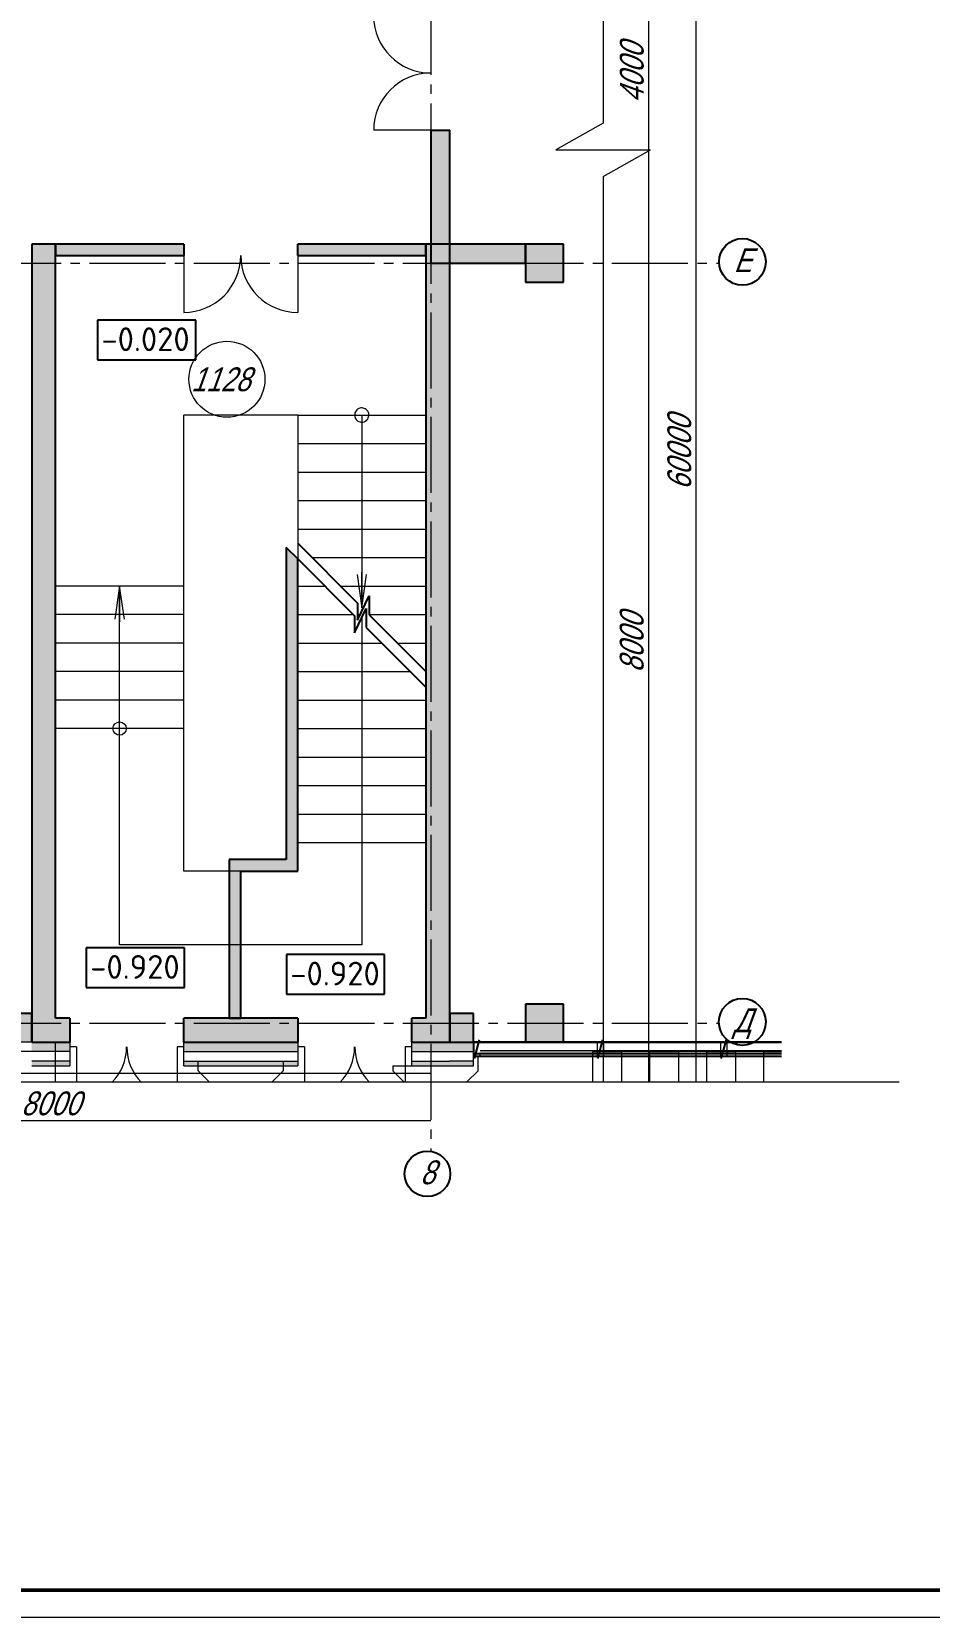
# Model space of a CAD drawing. Header units: millimetres. Extents: x 1949 to 134543, y 1145 to 48705.
# Drawn here: x 84239 to 90854, y 1145 to 12827 of the extents above; entities that cross this region are included whole.
import ezdxf

# ---------------------------------------------------------------- set-up
doc = ezdxf.new("R2010")
doc.units = ezdxf.units.MM
doc.linetypes.add('LTYPE_5', pattern=[1100, 800, -100, 100, -100])
for name, color, linetype, lineweight, true_color in [('STANDARD', 18, 'Continuous', 25, 0x000000), ('Лестница', 18, 'Continuous', 25, 0x000000), ('Общий01', 18, 'Continuous', 13, 0x000000), ('Растровая_поверхность', 18, 'Continuous', 5, 0x000000), ('Стена', 18, 'Continuous', 50, 0x000000), ('Стилевая_поверхн.', 18, 'Continuous', 5, 0x000000), ('Текст_1_10', 18, 'Continuous', 25, 0x000000)]:
    doc.layers.add(name, color=color, linetype=linetype, lineweight=lineweight, true_color=true_color)
doc.layers.add('АГПТ', color=7, linetype='Continuous')
doc.layers.add('Оси', color=30, linetype='LTYPE_5', lineweight=9)
doc.styles.add('ARIAL', font='arial.ttf')
doc.styles.add('ARIALUNICODEMS', font='ARIALUNI.ttf')
doc.styles.add('ISOCPEUR', font='isocpeur.ttf')

# ---------------------------------------------------------------- blocks, each defined once
blk = doc.blocks.new('1эт')
at = {"layer": 'Растровая_поверхность', "linetype": 'Continuous', "lineweight": 9}
for points in [[(-543819, 401423), (-543819, 401453), (-545049, 401453), (-545049, 401423)], [(-543749, 401453), (-543749, 401423), (-542519, 401423), (-542519, 401453)], [(-542449, 401423), (-541876, 401423), (-541876, 401453), (-542449, 401453)]]:
    blk.add_hatch(color=252, dxfattribs=at).paths.add_polyline_path(points)
at = {"layer": 'Стена', "linetype": 'Continuous', "lineweight": 5}
h = blk.add_hatch(color=252, dxfattribs=at)
h.paths.add_polyline_path([(-545371, 409743), (-545371, 411143), (-545571, 411143), (-545571, 409743)])
h.paths.add_polyline_path([(-545571, 412343), (-545371, 412343), (-545371, 413543), (-545571, 413543)])
for points in [[(-549771, 409943), (-549771, 401543), (-549521, 401543), (-549521, 409943)], [(-545621, 409943), (-545621, 401543), (-545371, 401543), (-545371, 409943)], [(-544571, 409943), (-545371, 409943), (-545371, 409743), (-544571, 409743)], [(-544171, 409943), (-544571, 409943), (-544571, 409543), (-544171, 409543)], [(-546971, 403343), (-546971, 406629), (-547091, 406749), (-547091, 403343)], [(-547691, 403343), (-547091, 403343), (-547091, 403463), (-547691, 403463)], [(-547571, 401793), (-547571, 403343), (-547691, 403343), (-547691, 401793)], [(-544171, 401943), (-544571, 401943), (-544571, 401543), (-544171, 401543)], [(-545121, 401843), (-545371, 401843), (-545371, 401543), (-545121, 401543)], [(-545121, 401543), (-545371, 401543), (-545371, 401443), (-545121, 401443)], [(-545121, 401343), (-545371, 401343), (-545371, 401293), (-545121, 401293)]]:
    blk.add_hatch(color=252, dxfattribs=at).paths.add_polyline_path(points)
h = blk.add_hatch(color=252, dxfattribs=at)
h.paths.add_polyline_path([(-548171, 409943), (-549521, 409943), (-549521, 409823), (-548171, 409823)])
h.paths.add_polyline_path([(-546971, 409943), (-546971, 409823), (-545621, 409823), (-545621, 409943)])
h = blk.add_hatch(color=252, dxfattribs=at)
h.paths.add_polyline_path([(-556071, 401843), (-557371, 401843), (-557371, 401543), (-556071, 401543)])
h.paths.add_polyline_path([(-553071, 401843), (-554071, 401843), (-554071, 401543), (-553071, 401543)])
h.paths.add_polyline_path([(-549771, 401843), (-551071, 401843), (-551071, 401543), (-549771, 401543)])
h = blk.add_hatch(color=252, dxfattribs=at)
h.paths.add_polyline_path([(-548171, 401543), (-546971, 401543), (-546971, 401793), (-548171, 401793)])
h.paths.add_polyline_path([(-545621, 401543), (-545621, 401793), (-545771, 401793), (-545771, 401543)])
h.paths.add_polyline_path([(-549521, 401543), (-549371, 401543), (-549371, 401793), (-549521, 401793)])
h = blk.add_hatch(color=252, dxfattribs=at)
h.paths.add_polyline_path([(-546971, 401543), (-548171, 401543), (-548171, 401443), (-546971, 401443)])
h.paths.add_polyline_path([(-549771, 401543), (-549771, 401443), (-549371, 401443), (-549371, 401543)])
h.paths.add_polyline_path([(-545371, 401543), (-545771, 401543), (-545771, 401443), (-545371, 401443)])
h = blk.add_hatch(color=252, dxfattribs=at)
h.paths.add_polyline_path([(-546971, 401343), (-548171, 401343), (-548171, 401293), (-546971, 401293)])
h.paths.add_polyline_path([(-549771, 401343), (-549771, 401293), (-549371, 401293), (-549371, 401343)])
h.paths.add_polyline_path([(-545371, 401343), (-545771, 401343), (-545771, 401293), (-545371, 401293)])
at = {"layer": 'STANDARD', "color": 252, "linetype": 'Continuous', "lineweight": 5}
for p, q in [((-543755, 440019), (-543755, 411214)), ((-543755, 411214), (-544255, 410934)), ((-544255, 410934), (-543255, 410934)), ((-543755, 410654), (-543255, 410934)), ((-543755, 410654), (-543755, 401124)), ((-549521, 401543), (-549821, 401543)), ((-549521, 401124), (-549521, 401543)), ((-543863, 401124), (-543863, 401443)), ((-543863, 401443), (-543563, 401443)), ((-543263, 401443), (-543563, 401443)), ((-543563, 401443), (-543563, 401124)), ((-543263, 401124), (-543263, 401443)), ((-543263, 401124), (-543263, 401443)), ((-543263, 401443), (-542963, 401443)), ((-542663, 401443), (-542963, 401443)), ((-542963, 401443), (-542963, 401124)), ((-542663, 401124), (-542663, 401443)), ((-542663, 401443), (-542363, 401443)), ((-542063, 401443), (-542363, 401443)), ((-542363, 401443), (-542363, 401124)), ((-542063, 401443), (-541876, 401443)), ((-542063, 401124), (-542063, 401443))]:
    blk.add_line(p, q, dxfattribs=at)
at = {"layer": 'АГПТ', "color": 252, "lineweight": 15}
blk.add_lwpolyline([(-590869, 401124), (-566368, 401124), (-566200, 400524), (-566200, 401743), (-566032, 401124), (-540639, 401124)], dxfattribs=at)
at = {"layer": 'Лестница', "color": 252, "linetype": 'Continuous', "lineweight": 13}
for p, q in [((-546329, 408210), (-546340, 408204)), ((-546318, 408215), (-546329, 408210)), ((-546306, 408217), (-546318, 408215)), ((-546294, 408218), (-546306, 408217)), ((-546281, 408216), (-546294, 408218)), ((-546270, 408213), (-546281, 408216)), ((-546259, 408208), (-546270, 408213)), ((-546971, 408143), (-548171, 408143)), ((-548171, 403343), (-548171, 408143)), ((-546971, 408143), (-545621, 408143)), ((-546971, 408143), (-546971, 403343)), ((-546368, 408165), (-546371, 408153)), ((-546371, 408153), (-546371, 408141)), ((-546371, 408141), (-546370, 408129)), ((-546370, 408129), (-546367, 408117)), ((-546363, 408177), (-546368, 408165)), ((-546367, 408117), (-546362, 408106)), ((-546357, 408187), (-546363, 408177)), ((-546362, 408106), (-546355, 408096)), ((-546349, 408196), (-546357, 408187)), ((-546355, 408096), (-546346, 408087)), ((-546340, 408204), (-546349, 408196)), ((-546346, 408087), (-546337, 408080)), ((-546337, 408080), (-546326, 408074)), ((-546326, 408074), (-546314, 408070)), ((-546314, 408070), (-546302, 408068)), ((-546302, 408068), (-546296, 408068)), ((-546296, 408143), (-546296, 406113)), ((-546296, 408068), (-546284, 408069)), ((-546284, 408069), (-546272, 408072)), ((-546272, 408072), (-546261, 408077)), ((-546261, 408077), (-546251, 408083)), ((-546249, 408201), (-546259, 408208)), ((-546251, 408083), (-546242, 408092)), ((-546240, 408192), (-546249, 408201)), ((-546242, 408092), (-546234, 408101)), ((-546233, 408182), (-546240, 408192)), ((-546234, 408101), (-546228, 408112)), ((-546227, 408171), (-546233, 408182)), ((-546228, 408112), (-546224, 408123)), ((-546223, 408160), (-546227, 408171)), ((-546224, 408123), (-546222, 408135)), ((-546222, 408148), (-546223, 408160)), ((-546222, 408135), (-546222, 408148)), ((-545621, 401793), (-545621, 408143)), ((-545621, 405279), (-545621, 408143)), ((-546971, 407843), (-545621, 407843)), ((-546971, 407543), (-545621, 407543)), ((-546971, 407243), (-545621, 407243)), ((-546971, 406943), (-545621, 406943)), ((-546821, 406643), (-545621, 406643)), ((-546346, 406463), (-546296, 406113)), ((-546296, 406113), (-546296, 406488)), ((-546296, 406113), (-546246, 406463)), ((-548171, 406343), (-549521, 406343)), ((-548846, 406343), (-548896, 405993)), ((-548846, 402568), (-548846, 406343)), ((-548846, 406343), (-548846, 405968)), ((-548796, 405993), (-548846, 406343)), ((-546971, 406343), (-546686, 406343)), ((-546521, 406343), (-545621, 406343)), ((-548171, 406043), (-549521, 406043)), ((-546971, 406043), (-546386, 406043)), ((-546341, 406043), (-546313, 406043)), ((-546218, 406043), (-545621, 406043)), ((-546296, 406011), (-546296, 402568)), ((-548171, 405743), (-549521, 405743)), ((-546971, 405743), (-546086, 405743)), ((-545921, 405743), (-545621, 405743)), ((-548171, 405443), (-549521, 405443)), ((-546971, 405443), (-545786, 405443)), ((-548171, 405143), (-549521, 405143)), ((-546971, 405143), (-545621, 405143)), ((-548171, 404843), (-549521, 404843)), ((-546971, 404843), (-545621, 404843)), ((-546971, 404543), (-545621, 404543)), ((-546971, 404243), (-545621, 404243)), ((-546971, 403943), (-545621, 403943)), ((-546971, 403643), (-545621, 403643)), ((-546971, 403343), (-548171, 403343)), ((-546296, 402568), (-548846, 402568))]:
    blk.add_line(p, q, dxfattribs=at)
at = {"layer": 'Лестница', "color": 252, "linetype": 'Continuous', "lineweight": 25}
for p, q in [((-546971, 406793), (-546341, 406163)), ((-546971, 406629), (-546374, 406031)), ((-546341, 405983), (-546218, 406239)), ((-546218, 406239), (-546218, 406040)), ((-546374, 405851), (-546250, 406107)), ((-546341, 406163), (-546341, 405983)), ((-546250, 406107), (-546250, 405908)), ((-546218, 406040), (-545621, 405443)), ((-546374, 406031), (-546374, 405851)), ((-546250, 405908), (-545621, 405279))]:
    blk.add_line(p, q, dxfattribs=at)
at = {"layer": 'Лестница', "color": 252, "linetype": 'Continuous', "lineweight": 13}
blk.add_circle((-548846, 404843), 70, dxfattribs=at)
at = {"layer": 'Общий01', "color": 252, "linetype": 'LTYPE_5', "lineweight": 5}
for p, q in [((-545571, 440023), (-545571, 400396)), ((-589863, 409743), (-542535, 409743)), ((-589863, 401743), (-542536, 401743))]:
    blk.add_line(p, q, dxfattribs=at)
at = {"layer": 'Общий01', "color": 252, "linetype": 'Continuous', "lineweight": 5}
for p, q in [((-542775, 401124), (-542775, 437743)), ((-543275, 409743), (-543275, 413743)), ((-543275, 401743), (-543275, 409743)), ((-543275, 401124), (-543275, 401743)), ((-587571, 401216), (-545571, 401216)), ((-587571, 400716), (-545571, 400716))]:
    blk.add_line(p, q, dxfattribs=at)
at = {"layer": 'Общий01', "color": 252, "linetype": 'Continuous', "lineweight": 25}
for centre, radius in [((-542289, 409755), 246), ((-542290, 401755), 247), ((-545605, 400156), 240)]:
    blk.add_circle(centre, radius, dxfattribs=at)
at = {"layer": 'Оси', "color": 252, "linetype": 'Continuous', "lineweight": 25}
for p, q in [((-548045, 409141), (-549079, 409141)), ((-549079, 409141), (-549079, 408724)), ((-548045, 408724), (-548045, 409141)), ((-549079, 408724), (-548045, 408724)), ((-548163, 402534), (-549197, 402534)), ((-549197, 402534), (-549197, 402117)), ((-548163, 402117), (-548163, 402534)), ((-546056, 402464), (-547089, 402464)), ((-547089, 402464), (-547089, 402047)), ((-546056, 402047), (-546056, 402464)), ((-549197, 402117), (-548163, 402117)), ((-547089, 402047), (-546056, 402047))]:
    blk.add_line(p, q, dxfattribs=at)
at = {"layer": 'Растровая_поверхность', "color": 252, "linetype": 'Continuous', "lineweight": 9}
for p, q in [((-545671, 401542), (-545771, 401542)), ((-545471, 401542), (-545571, 401542)), ((-545371, 401542), (-545471, 401542)), ((-545121, 401542), (-545371, 401542)), ((-544571, 401543), (-545121, 401543)), ((-545121, 401543), (-545121, 401542)), ((-545049, 401543), (-545119, 401543)), ((-544171, 401543), (-544571, 401543)), ((-541876, 401543), (-544171, 401543)), ((-543749, 401543), (-543819, 401543)), ((-543819, 401543), (-543819, 401393)), ((-543749, 401393), (-543749, 401543)), ((-542449, 401543), (-542519, 401543)), ((-542519, 401543), (-542519, 401393)), ((-542449, 401393), (-542449, 401543)), ((-545071, 401393), (-545121, 401393)), ((-545071, 401242), (-545071, 401393)), ((-545071, 401393), (-545049, 401393)), ((-545049, 401453), (-541876, 401453)), ((-545049, 401393), (-545049, 401423)), ((-545049, 401423), (-543819, 401423)), ((-543819, 401393), (-543749, 401393)), ((-543749, 401423), (-542519, 401423)), ((-542519, 401393), (-542449, 401393)), ((-542449, 401423), (-541876, 401423)), ((-548021, 401343), (-548021, 401243)), ((-548021, 401243), (-547902, 401124)), ((-547241, 401124), (-547121, 401243)), ((-547121, 401243), (-547121, 401343)), ((-545971, 401293), (-545121, 401293)), ((-545971, 401293), (-545971, 401242)), ((-545971, 401242), (-545853, 401124)), ((-545190, 401124), (-545071, 401242))]:
    blk.add_line(p, q, dxfattribs=at)
at = {"layer": 'Стена', "color": 252, "linetype": 'Continuous', "lineweight": 5}
for p, q in [((-545571, 411143), (-546171, 411143)), ((-548171, 409823), (-548171, 409223)), ((-546971, 409823), (-546971, 409223)), ((-549301, 401493), (-549371, 401493)), ((-549301, 401493), (-549301, 401124)), ((-548171, 401493), (-548241, 401493)), ((-548241, 401493), (-548241, 401124)), ((-546901, 401493), (-546971, 401493)), ((-546901, 401493), (-546901, 401124)), ((-545771, 401493), (-545841, 401493)), ((-545841, 401493), (-545841, 401124))]:
    blk.add_line(p, q, dxfattribs=at)
at = {"layer": 'Стена', "color": 252, "linetype": 'Continuous', "lineweight": 25}
for p, q in [((-545571, 411143), (-545371, 411143)), ((-545571, 411143), (-545571, 409743)), ((-545371, 409943), (-545371, 411143)), ((-549771, 409943), (-549771, 401543)), ((-549521, 409943), (-549771, 409943)), ((-548171, 409943), (-549521, 409943)), ((-549521, 409943), (-549521, 409823)), ((-549521, 401793), (-549521, 409943)), ((-548171, 409943), (-548171, 409823)), ((-546971, 409823), (-546971, 409943)), ((-545621, 409943), (-546971, 409943)), ((-545621, 409823), (-545621, 409943)), ((-545621, 409943), (-545621, 401793)), ((-545371, 409943), (-545621, 409943)), ((-544571, 409943), (-545371, 409943)), ((-545371, 401543), (-545371, 409943)), ((-544571, 409743), (-544571, 409943)), ((-544171, 409943), (-544571, 409943)), ((-544571, 409943), (-544571, 409543)), ((-544171, 409543), (-544171, 409943)), ((-549521, 409823), (-548171, 409823)), ((-546971, 409823), (-545621, 409823)), ((-545571, 409743), (-545371, 409743)), ((-545371, 409743), (-544571, 409743)), ((-544571, 409543), (-544171, 409543)), ((-546971, 406629), (-547091, 406749)), ((-547091, 406749), (-547091, 403463)), ((-546971, 403343), (-546971, 406629)), ((-547091, 403463), (-547691, 403463)), ((-547691, 403463), (-547691, 403343)), ((-547691, 403343), (-547691, 401793)), ((-547571, 403343), (-547091, 403343)), ((-547571, 401793), (-547571, 403343)), ((-547091, 403343), (-546971, 403343)), ((-544171, 401943), (-544571, 401943)), ((-544571, 401943), (-544571, 401543)), ((-544171, 401543), (-544171, 401943)), ((-549771, 401843), (-551071, 401843)), ((-549771, 401543), (-549771, 401843)), ((-549371, 401793), (-549521, 401793)), ((-549371, 401793), (-549371, 401543)), ((-548171, 401543), (-548171, 401793)), ((-546971, 401793), (-548171, 401793)), ((-547691, 401793), (-547571, 401793)), ((-546971, 401793), (-546971, 401543)), ((-545771, 401543), (-545771, 401793)), ((-545621, 401793), (-545771, 401793)), ((-545121, 401843), (-545371, 401843)), ((-545371, 401843), (-545371, 401543)), ((-545121, 401543), (-545121, 401843)), ((-549771, 401543), (-549521, 401543)), ((-549521, 401543), (-549371, 401543)), ((-548171, 401543), (-546971, 401543)), ((-545771, 401543), (-545621, 401543)), ((-545621, 401543), (-545371, 401543)), ((-545371, 401543), (-545121, 401543)), ((-544571, 401543), (-544171, 401543))]:
    blk.add_line(p, q, dxfattribs=at)
at = {"layer": 'Стена', "color": 252, "linetype": 'Continuous', "lineweight": 13}
for p, q in [((-549371, 401543), (-551071, 401543)), ((-549371, 401543), (-549371, 401443)), ((-546971, 401543), (-548171, 401543)), ((-548171, 401343), (-548171, 401543)), ((-546971, 401543), (-546971, 401443)), ((-545771, 401443), (-545771, 401543)), ((-545371, 401543), (-545771, 401543)), ((-545121, 401543), (-545371, 401543)), ((-545121, 401343), (-545121, 401543)), ((-549371, 401443), (-551071, 401443)), ((-549371, 401443), (-549371, 401293)), ((-548171, 401443), (-546971, 401443)), ((-546971, 401443), (-546971, 401343)), ((-545771, 401293), (-545771, 401443)), ((-545771, 401443), (-545121, 401443)), ((-545371, 401443), (-545121, 401443)), ((-549371, 401343), (-549771, 401343)), ((-549771, 401293), (-549371, 401293)), ((-548171, 401293), (-548171, 401343)), ((-548171, 401343), (-546971, 401343)), ((-548171, 401293), (-546971, 401293)), ((-546971, 401343), (-546971, 401293)), ((-545771, 401343), (-545371, 401343)), ((-545771, 401293), (-545121, 401293)), ((-545121, 401343), (-545371, 401343)), ((-545121, 401293), (-545121, 401343))]:
    blk.add_line(p, q, dxfattribs=at)
at = {"layer": 'Стена', "color": 252, "linetype": 'Continuous', "lineweight": 5}
for centre, radius, start, end in [((-545571, 412343), 600, 180, 270), ((-545571, 411143), 600, 90, 180), ((-548171, 409823), 600, 270, 0), ((-546971, 409823), 600, 180, 270), ((-549301, 401493), 529, 315, 0), ((-548241, 401493), 529, 180, 225), ((-546901, 401493), 529, 315, 0), ((-545841, 401493), 529, 180, 224.231)]:
    blk.add_arc(centre, radius, start, end, dxfattribs=at)
at = {"layer": 'Стилевая_поверхн.', "color": 252, "linetype": 'Continuous', "lineweight": 25}
for p, q in [((-545121, 401543), (-545121, 401423)), ((-541876, 401543), (-545121, 401543)), ((-545121, 401543), (-545121, 401423)), ((-545119, 401543), (-541876, 401543)), ((-545119, 401543), (-545119, 401393)), ((-545111, 401371), (-545057, 401565)), ((-543811, 401371), (-543757, 401565)), ((-542511, 401371), (-542457, 401565)), ((-545121, 401423), (-541876, 401423)), ((-545119, 401393), (-541876, 401393))]:
    blk.add_line(p, q, dxfattribs=at)
at = {"layer": 'Текст_1_10', "color": 252, "linetype": 'Continuous', "lineweight": 5}
blk.add_circle((-547716, 408519), 400, dxfattribs=at)
at = {"layer": 'Общий01', "color": 252, "linetype": 'Continuous', "lineweight": 5, "style": 'ARIAL', "oblique": 20, "width": 0.8}
for s, rotation, p in [('4000', 90, (-543329, 411431)), ('60000', 90, (-542829, 407353)), ('8000', 90, (-543330, 405431)), ('8000', 360, (-549884, 400773))]:
    blk.add_text(s, height=250, rotation=rotation, dxfattribs=at).set_placement(p)
at = {"layer": 'Общий01', "color": 252, "linetype": 'Continuous', "lineweight": 25, "style": 'ARIALUNICODEMS', "oblique": 20, "width": 0.8}
for s, p in [('Е', (-542382, 409647)), ('Д', (-542384, 401647)), ('8', (-545683, 400047))]:
    blk.add_text(s, height=250, rotation=360, dxfattribs=at).set_placement(p)
at = {"layer": 'Оси', "color": 252, "linetype": 'Continuous', "lineweight": 25, "style": 'ISOCPEUR'}
for s, p in [('-0.020', (-549037, 408816)), ('-0.920', (-549155, 402209)), ('-0.920', (-547048, 402139))]:
    blk.add_text(s, height=250, rotation=360, dxfattribs=at).set_placement(p)
at = {"layer": 'Текст_1_10', "color": 252, "linetype": 'Continuous', "lineweight": 5, "style": 'ARIALUNICODEMS', "oblique": 20, "width": 0.8}
blk.add_text('1128', height=250, rotation=360, dxfattribs=at).set_placement((-548094, 408394))
blk = doc.blocks.new('*U222')
at = {"lineweight": 0}
blk.add_lwpolyline([(-1184, -5), (5, -5), (5, 836), (-1184, 836)], close=True, dxfattribs=at)
at = {"color": 0, "linetype": 'Continuous', "lineweight": 50}
blk.add_lwpolyline([(-1164, 831), (0, 831), (0, 0), (-1164, 0)], close=True, dxfattribs=at)

msp = doc.modelspace()

# ---------------------------------------------------------------- block references
at = {"xscale": 40, "yscale": 40, "zscale": 40}
msp.add_blockref('*U222', (98975, 1345), dxfattribs=at)
at = {"layer": 'АГПТ', "xscale": 0.7, "yscale": 0.7, "zscale": 0.7}
msp.add_blockref('1эт', (469079, -275697), dxfattribs=at)

doc.saveas('drawing.dxf')
